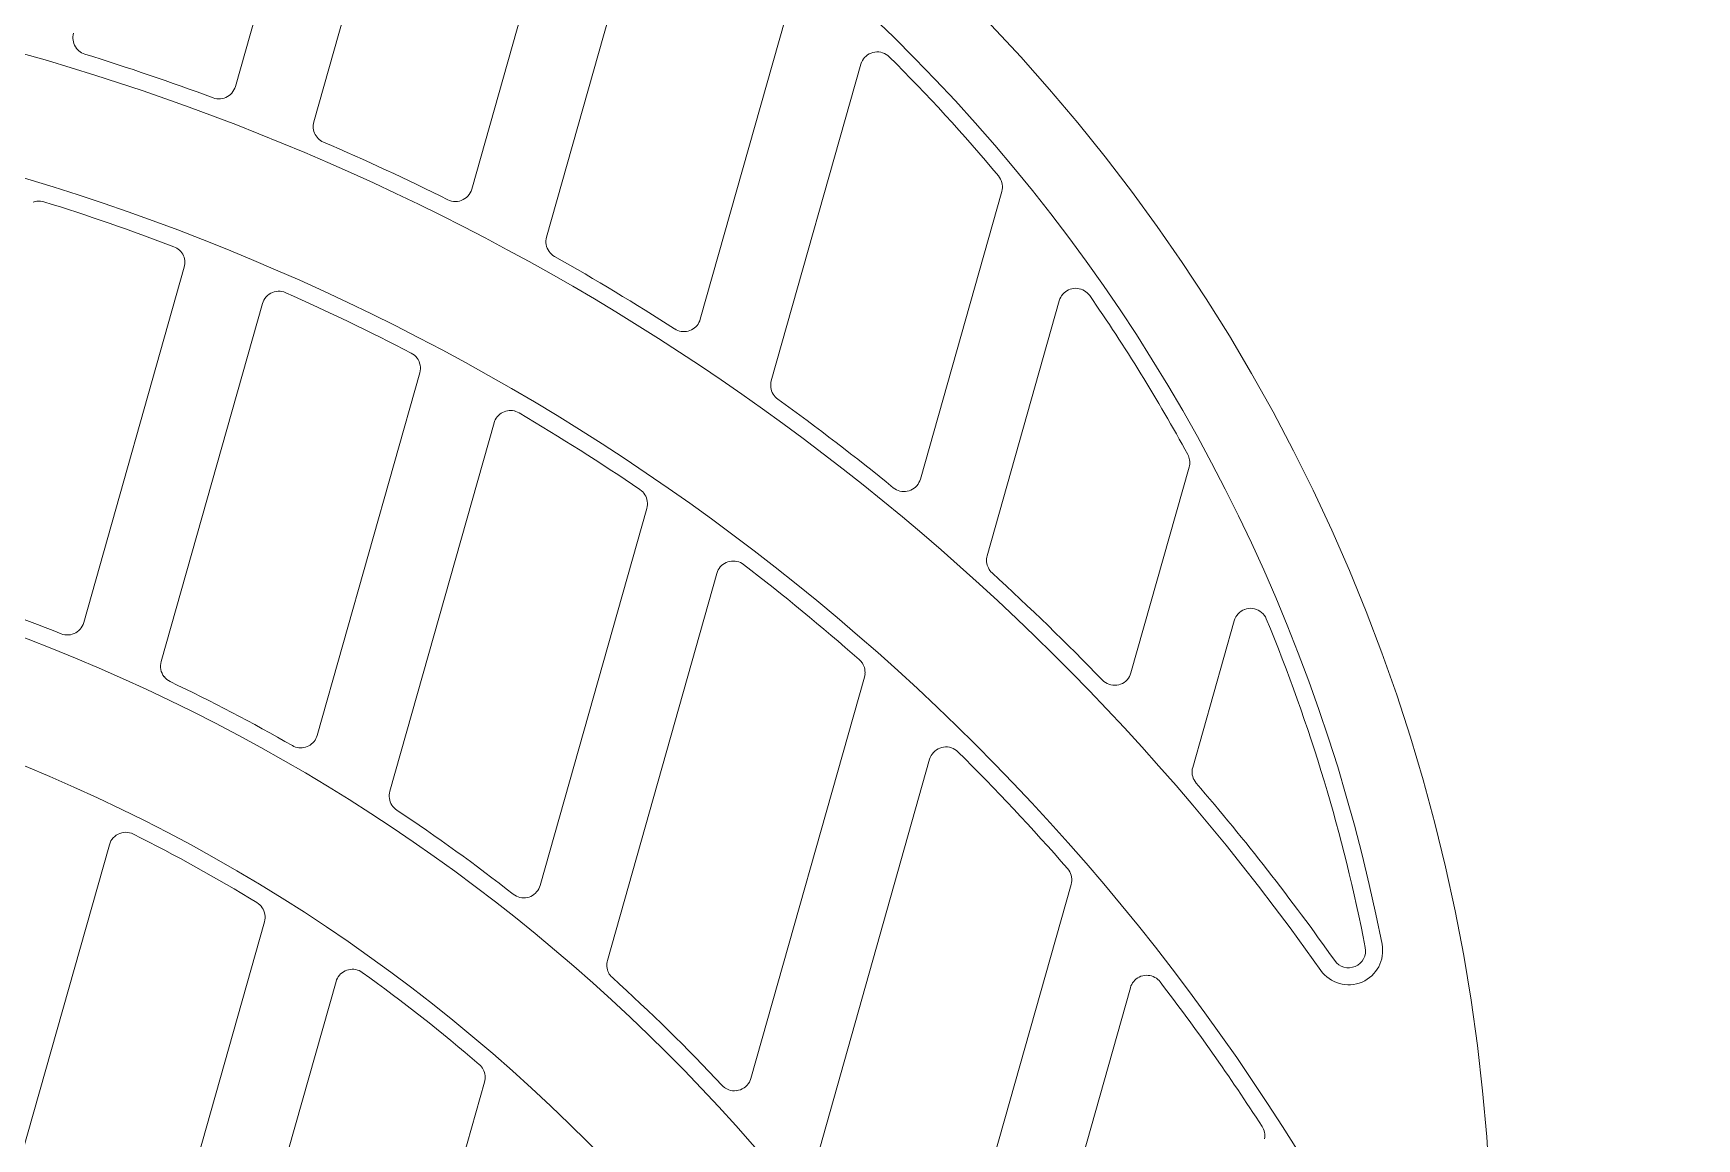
# Model space of a CAD drawing. Header units: inches. Extents: x 0 to 766, y -245 to 236.
# Drawn here: x 55.27875 to 55.32565, y -193.45738 to -193.42619 of the extents above; entities that cross this region are included whole.
import ezdxf

# ---------------------------------------------------------------- set-up
doc = ezdxf.new("R2010")
doc.units = ezdxf.units.IN
doc.header["$MEASUREMENT"] = 0
doc.layers.add('000 SOS 911 - ACCES. ACI', color=125, linetype='Continuous', lineweight=0)
doc.layers.add('000 SOS 911 - ACCESORIOS ACI', color=3, linetype='Continuous', lineweight=20)

# ---------------------------------------------------------------- blocks, each defined once
blk = doc.blocks.new('Bomba Jockey')
at = {"layer": '000 SOS 911 - ACCES. ACI', "linetype": 'Continuous'}
for p, q in [((-0.0212499999997817, -0.0119426270000531), (-0.0212499999997817, 0.0003568729998733)), ((-0.0162500000010368, -0.0018865970000661), (-0.0162500000010368, -0.0135934450001969)), ((-0.0137500000000728, -0.0147146610001983), (-0.0137500000000728, -0.0033737790001851)), ((-0.0087499999985994, -0.004601501000252), (-0.0087499999985994, -0.0156550290002997)), ((-0.038749999999709, -0.0054312130000653), (-0.038749999999709, -0.0197698970000602)), ((-0.0362499999996544, -0.0222157590001189), (-0.0362499999996544, -0.0087329709999722)), ((-0.03125, -0.0118746950001878), (-0.03125, -0.0246228030000566)), ((-0.0212475339999401, -0.0119905609999478), (-0.0212499510002999, -0.0119425870000214)), ((-0.0212410529998124, -0.0120372740002495), (-0.0212477320001199, -0.0119905690003179)), ((-0.0212297449998005, -0.0120827570001438), (-0.0212406879995797, -0.0120373030001702)), ((-0.0212145579998833, -0.0121274240002549), (-0.0212299310010167, -0.0120828830001756)), ((-0.0211949860008645, -0.0121706680001808), (-0.0212146570002005, -0.0121273150000434)), ((-0.0211715479995292, -0.0122112460001063), (-0.0211948760002088, -0.0121704470000168)), ((-0.0211442019999595, -0.0122498590001214), (-0.0211713570001848, -0.012211501000138)), ((-0.0211135900012778, -0.0122859150001205), (-0.0211444440001287, -0.0122499800002061)), ((-0.0210795599996345, -0.0123185810002724), (-0.0211134620008124, -0.0122858570000517)), ((-0.0210431729997254, -0.0123476870001014), (-0.0210796760006815, -0.0123186700000133)), ((-0.0210035570007676, -0.0123732389999987), (-0.0210430369997994, -0.0123475190002864)), ((-0.0209609339999588, -0.0123959150002975), (-0.0210034669999004, -0.0123734610003794)), ((-0.0283875919999446, -0.0136921520002034), (-0.0283306810001705, -0.013679275999948)), ((-0.0283305949997157, -0.0136792349999269), (-0.0282725410002058, -0.0136733610002011)), ((-0.0282727170001636, -0.0136733930000901), (-0.028213396999945, -0.013674254000307)), ((-0.0282134210001459, -0.0136741359999633), (-0.0281555619999381, -0.0136816910001017)), ((-0.0162531010000748, -0.0136476640000183), (-0.0162615510002979, -0.0137000880001779)), ((-0.0162501199997678, -0.0135932380001123), (-0.0162532230010584, -0.0136474089999865)), ((-0.0287500910003473, -0.0141725820001284), (-0.0287462560004315, -0.0141127070000948)), ((-0.028746019999744, -0.0141127589999997), (-0.0287357899997005, -0.0140552509999452)), ((-0.0287360099996477, -0.0140551819999928), (-0.0287194129996351, -0.0140001340002982)), ((-0.0287192960008724, -0.0140000790001977), (-0.0286958840001717, -0.0139466330001597)), ((-0.028695709999738, -0.0139466800001174), (-0.0286658740001258, -0.0138955440002064)), ((-0.0286662000012257, -0.0138954310002646), (-0.0286311879995083, -0.0138487520000581)), ((-0.028630986000735, -0.0138488640000105), (-0.0285905669998101, -0.0138067800000954)), ((-0.028590654999789, -0.0138066829999843), (-0.0285450060000585, -0.0137689830000909)), ((-0.028544925999995, -0.013769056000001), (-0.0284959580008035, -0.0137373249999655)), ((-0.0284959740001796, -0.0137372590002087), (-0.028443292999782, -0.0137116089999836)), ((-0.0284435220000887, -0.0137117460001264), (-0.0283875480008646, -0.0136920870002086)), ((-0.0281556550012283, -0.0136816179999642), (-0.0280998270004602, -0.0136958650002725)), ((-0.0280996440005765, -0.0136959880001086), (-0.0280451729995548, -0.013716906000127)), ((-0.0280452770007287, -0.0137167929999578), (-0.0279919710001195, -0.0137444599999981)), ((-0.0168682010003067, -0.0140789890001543), (-0.0169203610007571, -0.0140634140000202)), ((-0.016816201000438, -0.0140888110001924), (-0.0168682510006875, -0.0140789310000855)), ((-0.0167638249999982, -0.0140931710000132), (-0.0168161410001631, -0.0140889000001607)), ((-0.0167106890003197, -0.0140916610000659), (-0.0167638920001991, -0.0140931020000608)), ((-0.0166574320001018, -0.0140845890005039), (-0.0167106760000024, -0.0140916610000659)), ((-0.0166059700000005, -0.0140720849999525), (-0.0166574670001865, -0.0140845270000227)), ((-0.0165561410008195, -0.0140540930001407), (-0.0166061940008149, -0.014072183000053)), ((-0.016507716000433, -0.0140307120000216), (-0.0165560390000792, -0.0140541600001143)), ((-0.016462846000195, -0.0140025460000288), (-0.0165080300012051, -0.0140306719999899)), ((-0.0164212370000314, -0.0139698250000038), (-0.0164628740008084, -0.0140025830000923)), ((-0.0163827980009046, -0.0139324560000205), (-0.0164212960007717, -0.0139699090000249)), ((-0.0163487930008159, -0.0138917409999522), (-0.0163826879997942, -0.0139324579999993)), ((-0.0163194299998395, -0.0138475539999945), (-0.0163486609990287, -0.0138917390002007)), ((-0.0162948449997202, -0.0137998810000681), (-0.0163195649997761, -0.0138474270002007)), ((-0.0162752890000775, -0.0137505430000147), (-0.0162947119997625, -0.0137999640000999)), ((-0.0162615720000758, -0.0137000199999875), (-0.0162753660001727, -0.0137506660000781)), ((-0.0287499999999454, -0.0264270630000283), (-0.0287499999999454, -0.0141726680001284)), ((-0.0137467380009184, -0.0147696340000039), (-0.013749937999819, -0.0147146730000714)), ((-0.0137381720001031, -0.0148225980001371), (-0.0137468779998926, -0.0147694120000779)), ((-0.0137237549997735, -0.0148741160001009), (-0.0137379510006213, -0.0148228220002693)), ((-0.0137038490001942, -0.0149241930000699), (-0.0137238299998899, -0.0148742050000692)), ((-0.0136785820000114, -0.0149721810000756), (-0.0137040499998875, -0.0149240610001016)), ((-0.0136486160004097, -0.0150166509999963), (-0.0136787139999797, -0.0149720179999804)), ((-0.0136136849996547, -0.0150577550000435), (-0.0136485629996059, -0.0150167500000862)), ((-0.0135740200012151, -0.0150953249999475), (-0.0136135029997604, -0.0150578390000646)), ((-0.0135312330007764, -0.0151280869999937), (-0.0135738949998086, -0.0150954559999264)), ((-0.0134857890002422, -0.0151554359999864), (-0.0135311560002265, -0.01512807600011)), ((-0.0134367749997182, -0.0151780450000843), (-0.0134857070001999, -0.0151553109999441)), ((-0.0133846729995639, -0.0151960919999965), (-0.0134368560002258, -0.0151781700001266)), ((-0.0240281910000704, -0.0159150150000187), (-0.0239872460001607, -0.0159378349999315)), ((-0.0239874279996002, -0.0159376910000901), (-0.0239493019998918, -0.0159636820001197)), ((-0.0239489919999869, -0.0159638940001514), (-0.0239137990001837, -0.0159929760000068)), ((-0.0239137290000144, -0.0159931919999963), (-0.023881247999725, -0.0160256209999261)), ((-0.0238810189998731, -0.0160258310002064), (-0.0238512519986216, -0.0160615659999621)), ((-0.0238515029996052, -0.0160614270000679), (-0.0238252660001308, -0.0160995319999984)), ((-0.0238252670001202, -0.016099277000194), (-0.0238028620005935, -0.0161394750000454)), ((-0.0090553969998837, -0.016115138000032), (-0.0091122450012335, -0.0161352550001084)), ((-0.0090026440002475, -0.0160894050000025), (-0.0090555619999577, -0.0161151259999315)), ((-0.0089541560000725, -0.0160583230001521), (-0.0090025720000995, -0.0160895580002034)), ((-0.008909519000099002, -0.0160214200000155), (-0.008954114000062, -0.0160582880000675)), ((-0.0088696849998087, -0.0159798360000423), (-0.0089094650011248, -0.0160215170001266)), ((-0.0088345809990642, -0.0159325980000631), (-0.0088697920000413, -0.0159797370001798)), ((-0.0088042430011228, -0.0158806690001256), (-0.008834626999941999, -0.0159326160001001)), ((-0.0087803679998615, -0.0158269110002038), (-0.008804161000171, -0.0158808570001838)), ((-0.0087635950012555, -0.015771567999991), (-0.0087803120004537, -0.0158268340001087)), ((-0.0087536940009159, -0.0157143030000953), (-0.0087638119998701, -0.0157714580000175)), ((-0.0087499530009154, -0.015655186999993), (-0.0087535340007889, -0.0157145270000001)), ((-0.043741043000864, -0.0166169520000494), (-0.043747682999765, -0.0165703650000069)), ((-0.023802682999758, -0.0161396800001512), (-0.0237838470006864, -0.016182204000188)), ((-0.0237841120001576, -0.0161820690000241), (-0.0237693660001241, -0.0162257910001245)), ((-0.0237691529996482, -0.0162258560001192), (-0.0237586590001229, -0.0162704130000293)), ((-0.0237587229999008, -0.0162705120001192), (-0.0237523190007778, -0.0163162700002886)), ((-0.0237521839999317, -0.0163162290002674), (-0.0237498740002593, -0.0163631689999875)), ((-0.0237499999998363, -0.0163632200001303), (-0.0237499999998363, -0.0281779790000201)), ((-0.0092848599997524, -0.0161536570001317), (-0.0093436940001084, -0.0161460340000304)), ((-0.0092269210003906, -0.0161545349999415), (-0.0092850210007782, -0.0161537270000736)), ((-0.0091695989999607, -0.0161484290001681), (-0.0092269010001473, -0.0161544449999838)), ((-0.0091121979999116, -0.0161352340001031), (-0.009169773999929002, -0.0161484879999989)), ((-0.0437301060001119, -0.0166622920000919), (-0.0437409960009063, -0.016616950000298)), ((-0.0437146560002475, -0.016706849000002), (-0.0437299519999215, -0.0166624100002082)), ((-0.04369524600042501, -0.016750181000134), (-0.0437148160003744, -0.0167069160002029)), ((-0.0436721000010039, -0.0167908420000913), (-0.0436953739999808, -0.0167500120001023)), ((-0.0436450790002709, -0.0168291660002069), (-0.0436719400008769, -0.0167910489999486)), ((-0.0436145749999923, -0.0168647840002905), (-0.0436452170001758, -0.0168289890000324)), ((-0.0435801610001363, -0.0168981630001781), (-0.0436144760010393, -0.0168648129999838)), ((-0.0211116850009603, -0.0175988309999866), (-0.0210717420004585, -0.0175613000001249)), ((-0.0210718429998451, -0.017561182999998), (-0.0210285990006014, -0.0175285100001474)), ((-0.0210284410009081, -0.0175285080001686), (-0.0209818049997921, -0.0175008920000437)), ((-0.0209818999996969, -0.0175009370000225), (-0.0209319109990247, -0.0174781650000568)), ((-0.0209319850009706, -0.0174780390000251), (-0.0208805419997589, -0.017460974999949)), ((-0.0208808340003088, -0.0174611259999438), (-0.0208278030008842, -0.0174499340002967)), ((-0.0208276690000275, -0.0174498610003866), (-0.020773016000021, -0.0174443350001639)), ((-0.0207731549999153, -0.0174444110002696), (-0.0207189570000992, -0.0174447599999894)), ((-0.0207189669999934, -0.0174446780001745), (-0.0206658679999237, -0.0174509410001065)), ((-0.0206657690000611, -0.0174510680001276), (-0.0206129460002558, -0.0174632030000339)), ((-0.0206130290002875, -0.0174631310001132), (-0.0205606079998688, -0.0174811130000308)), ((-0.0212501710002471, -0.0179435780000858), (-0.0212469220005005, -0.0178882530001374)), ((-0.0212499999997817, -0.0294587400001092), (-0.0212499999997817, -0.0179437260001123)), ((-0.0212468210002044, -0.0178883060000317), (-0.0212380110001504, -0.0178348280001046)), ((-0.0212378169999283, -0.0178348189999724), (-0.021223469999768, -0.0177833130001091)), ((-0.0212235130011322, -0.0177833620000456), (-0.0212032760009606, -0.0177330820001771)), ((-0.0212032469999031, -0.0177331560000766), (-0.0211774590002278, -0.0176847920001819)), ((-0.0211776020000798, -0.0176847490001819), (-0.0211471290008376, -0.0176399270001184)), ((-0.0211469860000762, -0.0176399360000232), (-0.021111762000146, -0.0175989040001241)), ((-0.0165968219998831, -0.0189287069999864), (-0.0165471519999301, -0.0189478249999411)), ((-0.0165471020000041, -0.0189478620000045), (-0.016500272000485, -0.0189715710000655)), ((-0.0165005849999034, -0.018971350000129), (-0.0164571000000251, -0.0189994209999895)), ((-0.0164569390008183, -0.0189995069999895), (-0.0164161269999568, -0.0190325170001415)), ((-0.0164164940001683, -0.0190321670002049), (-0.0163791360000687, -0.0190693870001724)), ((-0.0163792369999101, -0.0190696540003046), (-0.0163462299997264, -0.0191101540001455)), ((-0.0163459299997157, -0.0191099190001296), (-0.01631741600022, -0.0191538440001296)), ((-0.0163175399998181, -0.0191539760000978), (-0.016293492999921, -0.0192010450000453)), ((-0.0162935129997095, -0.0192009970000982), (-0.0162746299997707, -0.0192498420001357)), ((-0.0162745769998765, -0.0192498400001569), (-0.0162611710002239, -0.0192998320001152)), ((-0.0162611900009324, -0.0192995480001628), (-0.0162529979997999, -0.0193511480001689)), ((-0.0162532510003075, -0.0193510930000684), (-0.0162502510006561, -0.0194044140002916)), ((-0.0162500000010368, -0.0194046020001224), (-0.0162500000010368, -0.0306544800002939)), ((-0.0388184990001719, -0.0200218450002012), (-0.038847209999858, -0.020065933000069)), ((-0.0387939060001372, -0.0199742940001215), (-0.0388184099997488, -0.0200219520002065)), ((-0.0387748040002407, -0.0199250400000892), (-0.0387939550000738, -0.0199741750000158)), ((-0.0387609620001968, -0.0198749910000515), (-0.0387745040006848, -0.0199251980000099)), ((-0.0387530640000478, -0.0198232550001194), (-0.0387612990002708, -0.0198750340000515)), ((-0.0387499610001214, -0.0197697780001818), (-0.0387528940009361, -0.0198231640001723)), ((-0.0135953960002553, -0.0200417320002089), (-0.0135578160002297, -0.0200092350000887)), ((-0.0135575220001556, -0.020009181000205), (-0.0135168890001296, -0.0199805920001381)), ((-0.0135172899999816, -0.0199806160001117), (-0.0134734990001562, -0.0199558820002039)), ((-0.0134734170001139, -0.0199559130001035), (-0.0134275629998229, -0.0199358560000747)), ((-0.0134275000009439, -0.019935881000265), (-0.0133790910003882, -0.019920539000168)), ((-0.0133789300011813, -0.0199204360001204), (-0.0133283000009215, -0.0199096920000557)), ((-0.0133283190002658, -0.0199096710000504), (-0.0132778520001011, -0.0199040280001555)), ((-0.0132778170000165, -0.0199039770000127), (-0.0132280140001058, -0.0199035840003035)), ((-0.0132282079998731, -0.0199036290002823), (-0.0131786260008084, -0.0199083360000714)), ((-0.0131785029998355, -0.0199082680001084), (-0.0131289299997661, -0.0199180950000937)), ((-0.0395052149997355, -0.0201996280000003), (-0.0395497119998254, -0.020169985000166)), ((-0.0394586349998463, -0.0202241800000138), (-0.0395050760007507, -0.0201997159999792)), ((-0.0394103290000203, -0.0202433920001113), (-0.0394586390002587, -0.0202241480001249)), ((-0.03935953600012, -0.0202576570000019), (-0.0394103469998299, -0.0202435460000743)), ((-0.0393066790002195, -0.0202665520000665), (-0.0393596370004161, -0.0202575900000284)), ((-0.0392541210003401, -0.0202700930001356), (-0.0393067430009069, -0.0202666520001458)), ((-0.0392022329997417, -0.0202676690003045), (-0.0392541879996316, -0.020269868000014)), ((-0.0391506320006556, -0.0202598640003089), (-0.0392023099998369, -0.020267542000056)), ((-0.0391001460002372, -0.0202470320002703), (-0.0391504899998836, -0.0202600580000763)), ((-0.0390504510000938, -0.0202282320001359), (-0.0390999969999939, -0.0202469920000112)), ((-0.0390025720007543, -0.020204005000096), (-0.0390508190002947, -0.0202281570000196)), ((-0.0389578690001145, -0.0201756910000768), (-0.0390025779997814, -0.0202041140003075)), ((-0.0389171890005855, -0.0201431730001787), (-0.0389578800009076, -0.0201757480001561)), ((-0.0388801310009512, -0.0201062030000685), (-0.0389173329995174, -0.0201430609999989)), ((-0.038847201000408, -0.0200660510001853), (-0.0388800949999677, -0.0201063280001108)), ((-0.0137500199998613, -0.0204031740001938), (-0.0137475520000408, -0.0203528190002089)), ((-0.0137500000000728, -0.031478270999969), (-0.0137500000000728, -0.0204031370001303)), ((-0.0137476599998081, -0.0203527770001983), (-0.0137402169998495, -0.0203035320000709)), ((-0.0137401870001668, -0.0203034860001026), (-0.013727757000197, -0.0202553199999329)), ((-0.0137278190009056, -0.0202553820001867), (-0.0137100769998142, -0.0202076699999907)), ((-0.0137098120007977, -0.0202077440001176), (-0.0136871229997269, -0.020161224000276)), ((-0.0136873510000442, -0.0201610240001173), (-0.0136606770006438, -0.0201176690000011)), ((-0.0136605530010456, -0.0201177270000699), (-0.0136299860009785, -0.0200780970001233)), ((-0.0136299210003017, -0.0200782090000757), (-0.0135954000011225, -0.0200418030001401)), ((-0.0091653779995795, -0.020751790000304), (-0.0091074229999322, -0.0207655660001365)), ((-0.0091076090006936, -0.02076537500011), (-0.0090529270000843, -0.0207850270001018)), ((-0.0090528370001266, -0.0207851030002075), (-0.0090014579996023, -0.0208106360000784)), ((-0.0090013710000676, -0.020810800000163), (-0.0089527870004531, -0.0208426720000716)), ((-0.0089530210002522, -0.0208424699999341), (-0.0089078390001305, -0.0208801589999439)), ((-0.0089078470000459, -0.0208802280001237), (-0.0088677779995123, -0.0209223090002979)), ((-0.0088680649996604, -0.0209220790000018), (-0.0088333670000793, -0.0209686860005149)), ((-0.0088330490002591, -0.0209688810000444), (-0.0088035429998854, -0.0210197860001245)), ((-0.0088034579998748, -0.0210196280002038), (-0.0087802610000836, -0.0210729030000039)), ((-0.008780556000146999, -0.0210729300001731), (-0.0087641140003143, -0.0211277690000316)), ((-0.0087640760002614, -0.0211278090000633), (-0.0087539539999852, -0.0211850260000119)), ((-0.0087538940006198, -0.0211848850001388), (-0.0087501120005982, -0.0212443960003839)), ((-0.0087499999985994, -0.0212445070001195), (-0.0087499999985994, -0.0321759640003165)), ((-0.006200641000305, -0.0215135230000669), (-0.0061730549996355, -0.0214634950000345)), ((-0.0061732829999528, -0.0214635100001033), (-0.0061411239998961, -0.0214176280001084)), ((-0.006140803001016999, -0.021417706000193), (-0.0061043420000715, -0.0213766210003996)), ((-0.0061044079998283, -0.0213766670001405), (-0.0060633929997493, -0.0213397600002736)), ((-0.0060634249998657, -0.0213396799999828), (-0.0060187340000084, -0.0213077400001112)), ((-0.0060190410003997, -0.0213075420001587), (-0.0059701400000449, -0.0212804430000233)), ((-0.0059698960003516, -0.0212803700001132), (-0.0059172460000809, -0.0212581950002004)), ((-0.0059171279995098, -0.0212583990003168), (-0.0058633190001274, -0.021242347999987)), ((-0.005863264999789001, -0.0212423610000769), (-0.0058091669998248, -0.0212328300001445)), ((-0.0058093060001738, -0.0212326640003084), (-0.005753991000346999, -0.0212292500002604)), ((-0.005753884999649, -0.0212293700001283), (-0.0056975540001076, -0.0212320780001392)), ((-0.0062502020005013, -0.0217290200000662), (-0.0062469660001625, -0.0216725940001652)), ((-0.0062499999999091, -0.0325794679999945), (-0.0062499999999091, -0.021729126000082)), ((-0.006246681000448001, -0.0216728200002763), (-0.0062374720000662, -0.0216181700000107)), ((-0.0062374760000239, -0.0216181990001587), (-0.0062223100012488, -0.0215654030000678)), ((-0.0062223060003817, -0.0215653850000308), (-0.006200641000305, -0.021513448000178)), ((-0.0362467279996963, -0.022272054000041), (-0.0362500760002149, -0.0222158789999867)), ((-0.0362378490008268, -0.0223260479999681), (-0.0362469029996646, -0.022271868000189)), ((-0.0362227610003174, -0.0223782540001594), (-0.0362375210002028, -0.0223260390000633)), ((-0.036202226000114, -0.0224289830000544), (-0.0362229679999473, -0.0223782500002017)), ((-0.0361756810002589, -0.022478046000515), (-0.0362021490000188, -0.0224292170000808)), ((-0.0361444660002235, -0.0225231480001185), (-0.0361757240007137, -0.0224779770001078)), ((-0.0361086840002827, -0.022564015999933), (-0.0361443390002023, -0.0225231960000656)), ((-0.0360681160009335, -0.0226012840003023), (-0.0361085729996376, -0.0225641260001339)), ((-0.0360229729999446, -0.0226344800000789), (-0.0360681170000135, -0.0226010870001119)), ((-0.0313311190002423, -0.0248956720001843), (-0.0313649619997705, -0.0249418490000153)), ((-0.0313022139998793, -0.0248453080000672), (-0.0313310370002, -0.0248957609999252)), ((-0.0312796650009659, -0.0247924380000768), (-0.0313023060002706, -0.0248451550000937)), ((-0.0312635229997795, -0.0247383740002079), (-0.0312795649997497, -0.0247925680000663)), ((-0.0312536540009205, -0.0246816250000848), (-0.0312635410000439, -0.0247382019999805)), ((-0.0312499420001586, -0.0246229770000355), (-0.0312536319997889, -0.0246817600000213)), ((-0.0319390670001667, -0.0250853760001064), (-0.0319924360001096, -0.0250600310000664)), ((-0.0318848140000228, -0.0251041170001827), (-0.0319390350009599, -0.0250853610000377)), ((-0.0318292760002805, -0.025116356000126), (-0.0318845729998429, -0.0251040910000029)), ((-0.0317723460007073, -0.025122157000169), (-0.0318294300000162, -0.0251164070002687)), ((-0.0317142310009331, -0.0251214620000155), (-0.0317723320004007, -0.0251222169999892)), ((-0.031657475000884, -0.0251142460003848), (-0.0317143899997063, -0.0251214790000631)), ((-0.0316016799997669, -0.0251002620000236), (-0.0316573279997101, -0.0251142240003901)), ((-0.0315472749998662, -0.0250797590001639), (-0.0316016719998515, -0.0251001830001769)), ((-0.0314959399997861, -0.0250536690000445), (-0.0315470250011458, -0.0250797840001269)), ((-0.0314485899998545, -0.0250215000000935), (-0.0314961940002832, -0.0250535239999863)), ((-0.0314043369999126, -0.0249837900003058), (-0.0314486620000025, -0.0250215490000301)), ((-0.0313650499997493, -0.0249419149999994), (-0.0314042370000607, -0.0249838199999886)), ((-0.0389735990002009, -0.0260800989999552), (-0.0389291070000582, -0.0261135499999909)), ((-0.0389289780009676, -0.0261136840003928), (-0.0388891400011744, -0.0261507909999637)), ((-0.0388891940001486, -0.026150762000043), (-0.0388540270000704, -0.0261915210001007)), ((-0.0388538319998588, -0.0261915959999897), (-0.0388230799985649, -0.0262365230000796)), ((-0.0388233310000032, -0.0262366130000373), (-0.0387972990001799, -0.0262851229999797)), ((-0.0387972460002857, -0.0262850450001224), (-0.0387767629995324, -0.0263356200002818)), ((-0.0387768900000083, -0.0263354860001073), (-0.0387623660003556, -0.0263873230001082)), ((-0.0387622140005988, -0.0263873110000077), (-0.038753306000217, -0.0264410830000088)), ((-0.0387532260001535, -0.0264410780000617), (-0.03874994299985701, -0.026496705999989)), ((-0.038749999999709, -0.0264967650002745), (-0.038749999999709, -0.0309750370001893)), ((-0.0287475160002941, -0.0264746679999917), (-0.0287498870006857, -0.0264271190001182)), ((-0.0287412170000607, -0.0265208370001346), (-0.0287477819997548, -0.0264744860000974)), ((-0.0287302120000277, -0.0265659000001506), (-0.0287409429997752, -0.0265208970001822)), ((-0.0287151299999096, -0.0266101220001929), (-0.0287302070000806, -0.0265659960000448)), ((-0.0286961540000448, -0.0266530270000658), (-0.028715402999751, -0.0266101530000924)), ((-0.0286731140008669, -0.0266935730001023), (-0.0286960640000871, -0.0266529820000869)), ((-0.0286465910003244, -0.0267318280000382), (-0.0286733149996508, -0.0266936150001129)), ((-0.0286159850011245, -0.0267677470001218), (-0.0286463649986217, -0.0267318890003026)), ((-0.0285825090008984, -0.0268006160004006), (-0.0286159920005957, -0.0267678120001165)), ((-0.0285465310007567, -0.0268295850000868), (-0.0285825999999361, -0.026800417000004)), ((-0.0285075550009424, -0.0268554730000688), (-0.0285463899999741, -0.0268296600002032)), ((-0.0284658229998058, -0.0268781310001032), (-0.0285076989998743, -0.0268554840001798)), ((-0.0361326769998414, -0.0283530670001255), (-0.0360927410006298, -0.0283110290001787)), ((-0.0360928310001327, -0.0283108130001892), (-0.0360477940002966, -0.0282731409999997)), ((-0.0360475630009205, -0.0282732450002641), (-0.0359992290009359, -0.0282414380001228)), ((-0.0359992510002485, -0.0282413470001757), (-0.0359474329998193, -0.0282156030000351)), ((-0.0359473260000414, -0.0282157540000299), (-0.0358919860000242, -0.0281957700001385)), ((-0.0358921649999502, -0.0281956850001279), (-0.0358356169999752, -0.0281823200000417)), ((-0.0358356260007895, -0.0281821920000311), (-0.0357781230009096, -0.0281757640000251)), ((-0.0357780360000106, -0.0281759980000516), (-0.0357191990001411, -0.0281761880000886)), ((-0.0357192340002257, -0.028176110000004), (-0.0356617729999016, -0.0281829079999625)), ((-0.0356618560003881, -0.0281827789999625), (-0.0356063220006036, -0.0281961870000487)), ((-0.0356060789999901, -0.028196441000091), (-0.0355517819998568, -0.0282164370000828)), ((-0.0355515420005759, -0.0282164340001145), (-0.0354982759999985, -0.0282431059999908)), ((-0.0237617719999435, -0.0282863840000118), (-0.0237760170007277, -0.0283377910000127)), ((-0.0237532360001751, -0.0282331850000901), (-0.0237619629997425, -0.0282864300002075)), ((-0.023750067000492, -0.0281780040002104), (-0.0237532860001011, -0.0282331470000372)), ((-0.0362499999996544, -0.0349562380001771), (-0.0362499999996544, -0.028674927000111)), ((-0.0362498879999294, -0.0286750430000211), (-0.0362461119998443, -0.0286155930000405)), ((-0.0362463970004683, -0.0286153530000775), (-0.0362363020003613, -0.0285581930002081)), ((-0.0362360990002344, -0.0285584460000337), (-0.0362197199997354, -0.0285037149999425)), ((-0.0362197149997883, -0.0285037390001435), (-0.0361966070004201, -0.0284505590000208)), ((-0.0361967310000182, -0.0284504250003011), (-0.0361673299998984, -0.028399600000057)), ((-0.0361672249996445, -0.0283996070002104), (-0.0361326440006451, -0.0283530640001573)), ((-0.0243827590002184, -0.0286596720000034), (-0.0244351169999391, -0.0286422660001335)), ((-0.02433006199999, -0.0286713600000894), (-0.0243827540002712, -0.0286597540002731)), ((-0.0242770210002163, -0.0286771749999844), (-0.0243301699997574, -0.0286713620000683)), ((-0.0242230670000936, -0.0286770850000266), (-0.024277021999751, -0.0286771640001007)), ((-0.0241690490006477, -0.0286711350001951), (-0.0242231740003263, -0.0286770120001165)), ((-0.024116124000102, -0.0286598680002044), (-0.0241688379996958, -0.0286713709999731)), ((-0.0240651350000007, -0.0286425130002499), (-0.0241162390002501, -0.0286598200000299)), ((-0.0240154679995612, -0.0286196630001996), (-0.0240651039998738, -0.028642618000049)), ((-0.0239694860001691, -0.0285917370001698), (-0.0240157670000372, -0.0286194710001837)), ((-0.0239265249997516, -0.0285591310000655), (-0.0239694229999259, -0.0285918550000588)), ((-0.0238869119998526, -0.028521634000299), (-0.0239265240002169, -0.0285591599999862)), ((-0.0238519960003032, -0.0284804960003839), (-0.023886993000815, -0.0285215609999341)), ((-0.0238216630009447, -0.0284359660001883), (-0.0238518650012338, -0.028480676000072)), ((-0.0237963360009417, -0.0283875840000292), (-0.0238218910008072, -0.0284357950001777)), ((-0.0237763160007489, -0.028337565000129), (-0.0237963200011109, -0.028387543000008)), ((-0.0212471069999083, -0.0295114600000943), (-0.0212500499997077, -0.0294586240001991)), ((-0.021238951000214, -0.0295627520001745), (-0.0212470129995381, -0.0295115020001049)), ((-0.0212259999998423, -0.0296122020001803), (-0.0212391499999285, -0.0295627109999259)), ((-0.0212073340007919, -0.0296606470001279), (-0.0212258810001913, -0.0296121960000164)), ((-0.0211836879998373, -0.0297073840001758), (-0.0212073179995969, -0.0296606500000962)), ((-0.0211557099996753, -0.0297509630001969), (-0.0211836720000065, -0.0297074080001494)), ((-0.0211232950009617, -0.0297913510000854), (-0.0211557490001724, -0.0297510320001493)), ((-0.0210862339999949, -0.0298286600002484), (-0.0211231599996609, -0.0297913550002704)), ((-0.0210464429997046, -0.0298614180001096), (-0.0210864279997622, -0.0298285540000052)), ((-0.0210037749998264, -0.0298895010000706), (-0.0210466020007516, -0.0298613170000408)), ((-0.0209576240008573, -0.0299133450000682), (-0.0210035710001648, -0.0298895180001182)), ((-0.0209085340002275, -0.029932940000208), (-0.0209577720002017, -0.0299133880000682)), ((-0.0315262910003185, -0.0303906720000669), (-0.0314856529998906, -0.0304135399999268)), ((-0.0314855370006626, -0.0304135190001489), (-0.0314475090008273, -0.0304396530000304)), ((-0.0314477629999601, -0.030439602000115), (-0.0314126690000194, -0.0304688030000762)), ((-0.0314125690001674, -0.0304686990000391), (-0.0313801860002059, -0.0305012270000589)), ((-0.0313802519999627, -0.0305012390001593), (-0.0313506590005091, -0.0305369610000526)), ((-0.0313505579997582, -0.0305369469999732), (-0.0313246170007915, -0.0305748120001681)), ((-0.0313246680011616, -0.0305747960001099), (-0.0313023410003552, -0.0306150380001782)), ((-0.0313023579997207, -0.0306147759999931), (-0.0312836400012202, -0.030657218999977)), ((-0.0312838179997925, -0.0306574190001356), (-0.0312692049997168, -0.0307009290002043)), ((-0.0312692070001504, -0.0307008950001091), (-0.0312588090005193, -0.0307452240001567)), ((-0.0312586599998213, -0.0307451680000668), (-0.0312523070001589, -0.0307907480000722)), ((-0.0162600380008371, -0.0307550110001103), (-0.0162726379999185, -0.0308034470003804)), ((-0.0162523560002228, -0.0307054310001149), (-0.016259909999917, -0.0307550300001367)), ((-0.0162499010002648, -0.03065460300013), (-0.0162524070001382, -0.0307053830001678)), ((-0.0388349899999412, -0.0312535580001168), (-0.0388703260000511, -0.0313006020001012)), ((-0.0388047479996203, -0.0312016050002058), (-0.0388350829998672, -0.0312532990001273)), ((-0.0387807970000722, -0.0311477530001412), (-0.0388046160001068, -0.0312016870000207)), ((-0.0387638749998587, -0.0310924230000183), (-0.0387806220005587, -0.0311476809999931)), ((-0.0387537760002488, -0.0310348610000801), (-0.0387640179997106, -0.0310924290001822)), ((-0.0387501710001743, -0.0309749099999408), (-0.0387538869999844, -0.0310347920001277)), ((-0.0312523679995138, -0.0307910720000564), (-0.0312500810009624, -0.0308377680000831)), ((-0.03125, -0.0308377080000355), (-0.03125, -0.0386257930001648)), ((-0.0168283060002068, -0.0311482570000408), (-0.0168779790001281, -0.0311377080001876)), ((-0.0167781649997778, -0.031153699000015), (-0.0168279249996886, -0.0311483310003951)), ((-0.016728286000216, -0.0311539730000732), (-0.0167783340002643, -0.0311537680001948)), ((-0.0166768179997234, -0.0311488410000038), (-0.0167280729997401, -0.031153993000089)), ((-0.0166258490003202, -0.0311386600001242), (-0.0166770679998081, -0.0311489709999933)), ((-0.0165767260009489, -0.0311235789999955), (-0.0166257480009335, -0.0311385910003992)), ((-0.0165305470000021, -0.0311035670001729), (-0.0165770260009595, -0.0311234079999849)), ((-0.0164862090005045, -0.0310790900000484), (-0.0165304110000761, -0.0311035890001676)), ((-0.0164449660001083, -0.0310505540001032), (-0.0164861090001978, -0.0310790529999849)), ((-0.0164067279997653, -0.0310182940002051), (-0.0164448010009437, -0.0310507810002037)), ((-0.0163719779998246, -0.0309814720001214), (-0.016407049999998, -0.0310180280000623)), ((-0.0163408739999795, -0.0309418820002065), (-0.016371867000089, -0.0309816450001108)), ((-0.0163138549996802, -0.0308983070001432), (-0.016340904000117, -0.0309418599999845)), ((-0.0162909710002168, -0.0308513249999578), (-0.0163140360009493, -0.0308982040000956)), ((-0.0162727719998657, -0.0308033100000103), (-0.0162908170000265, -0.0308514289999948)), ((-0.0396024479996413, -0.0313293359999989), (-0.0396423410002171, -0.0312847669999883)), ((-0.0395586670001649, -0.03136822700003), (-0.0396024610004133, -0.0313293000001522)), ((-0.0395112510000217, -0.0314013490001344), (-0.0395587289999639, -0.0313682760001939)), ((-0.0394590840001001, -0.0314290500000425), (-0.0395110869999371, -0.0314015250000921)), ((-0.0394029580011193, -0.031450943000209), (-0.0394589090005866, -0.0314291120000689)), ((-0.0393463790005626, -0.0314656510001896), (-0.0394032620006328, -0.0314506120000715)), ((-0.0392889569998261, -0.0314737130001959), (-0.0393462699998963, -0.0314657730000363)), ((-0.0392303149997133, -0.0314750560000903), (-0.0392886530007672, -0.0314738800000214)), ((-0.0391725399999814, -0.0314692790000208), (-0.0392303660000835, -0.0314749720000691)), ((-0.0391149189999851, -0.0314562710000246), (-0.0391725679996853, -0.0314692070001002)), ((-0.0390579019999677, -0.0314364719999958), (-0.0391148710009475, -0.0314562440003101)), ((-0.0390045060003104, -0.031410957000162), (-0.0390577739999571, -0.0314365149999958)), ((-0.0389556820000507, -0.0313795370000207), (-0.0390046010002152, -0.0314108920001672)), ((-0.0389104939999925, -0.0313425610002014), (-0.0389555600008862, -0.0313796249999996)), ((-0.0388702549998925, -0.0313006470000801), (-0.0389104110004155, -0.0313424739999846)), ((-0.0137465590000829, -0.0315360780000447), (-0.0137501449999036, -0.0314780220001012)), ((-0.0137366649996693, -0.0315921320000143), (-0.0137463070000195, -0.031536257000198)), ((-0.0137212529998578, -0.0316457170001741), (-0.0137369340009173, -0.0315920530001677)), ((-0.0136989330007964, -0.0316978359999212), (-0.0137210250009048, -0.0316456810001)), ((-0.0136708560003172, -0.0317478470001333), (-0.0136989960001302, -0.0316978490000111)), ((-0.0136376310001651, -0.0317938840000807), (-0.0136708260001797, -0.0317478389999906)), ((-0.0287023189998763, -0.0322573280000143), (-0.0286759989999155, -0.0322085570001036)), ((-0.0286760729995876, -0.0322086390003733), (-0.0286449820005146, -0.0321635010000137)), ((-0.0286449420004829, -0.0321634860001723), (-0.0286090190002142, -0.0321222520001356)), ((-0.0286091229995691, -0.0321221440001409), (-0.0285684179998498, -0.0320845350001946)), ((-0.0285684010000296, -0.032084703999999), (-0.0285243599996648, -0.0320520780001061)), ((-0.02852425700075399, -0.0320519480001167), (-0.0284769069999129, -0.0320245860000341)), ((-0.0284770640000716, -0.0320246270000553), (-0.0284263640000972, -0.0320022480000262)), ((-0.0284263940002347, -0.0320022440000685), (-0.0283740390009371, -0.0319856200001141)), ((-0.0283741840003131, -0.0319857090003097), (-0.0283205220007403, -0.0319751680001446)), ((-0.0283204160000423, -0.031975248000208), (-0.0282651990000886, -0.031970506000107)), ((-0.0282654010002261, -0.0319704340001863), (-0.0282107270004417, -0.0319716690003134)), ((-0.0282105330011291, -0.0319716950000384), (-0.028156824999769, -0.031978977000108)), ((-0.0281570499996633, -0.0319789680002032), (-0.0281037489999108, -0.0319922529999985)), ((-0.0281039520000377, -0.0319921560001149), (-0.0280512019999151, -0.0320114040002864)), ((-0.0135994700012816, -0.0318357010000909), (-0.0136377660001017, -0.0317939680001018)), ((-0.0135560429998805, -0.03187349700010601), (-0.0135993149997376, -0.0318358240001544)), ((-0.013509638999949, -0.0319055940001363), (-0.0135562469999968, -0.0318734090001272)), ((-0.0134600549999959, -0.0319318120000389), (-0.0135094380011651, -0.0319055990000834)), ((-0.0134074210009203, -0.0319525340003111), (-0.0134601350000594, -0.0319318110005043)), ((-0.0133514029998878, -0.0319676590002018), (-0.0134074739999051, -0.031952419000163)), ((-0.0087533900009475, -0.0322334429999955), (-0.0087630029997854, -0.0322892620001767)), ((-0.0087499379997098, -0.0321759570001632), (-0.0087533229998371, -0.0322336579999956)), ((-0.0287499999999454, -0.0412545780000073), (-0.0287499999999454, -0.032470093000029)), ((-0.028749869999956, -0.032470154000066), (-0.0287465470000825, -0.0324142220001704)), ((-0.0287467429998287, -0.0324141010000858), (-0.0287377530007689, -0.0323600960005024)), ((-0.0287377190002189, -0.0323601820005024), (-0.0287230640001326, -0.0323081280000679)), ((-0.0287232420000692, -0.0323079280001366), (-0.0287026219998552, -0.0322572770000989)), ((-0.0092630610001834, -0.0326756110002862), (-0.0093207229997461, -0.0326708080001481)), ((-0.0092062620001343, -0.0326741970000057), (-0.0092628790007439, -0.0326758310000059)), ((-0.009150941000371001, -0.0326658360002057), (-0.0092065110002295, -0.0326739000001908)), ((-0.0090955100008614, -0.032650938000188), (-0.0091509210010372, -0.0326658129999942)), ((-0.009041131000230998, -0.0326297160002014), (-0.0090954630009037, -0.0326509920000717)), ((-0.0089903360003518, -0.0326031570000396), (-0.0090411520000089, -0.0326297910000903)), ((-0.0089440840001771, -0.0325714710002103), (-0.0089904319997913, -0.0326031710001189)), ((-0.0089015120001932, -0.0325346020001689), (-0.0089440210003886, -0.0325714770003742)), ((-0.0088636619998397, -0.0324932890002856), (-0.0089015069997913, -0.0325346060001266)), ((-0.0088301279997722, -0.0324468860001161), (-0.0088636000000406, -0.0324933330000477)), ((-0.0088013619997582, -0.032396037000126), (-0.008830098000999001, -0.0324468210001214)), ((-0.0087788470000305, -0.032343333000199), (-0.0088013979998323, -0.0323960880000414)), ((-0.0087630269999863, -0.032289437000145), (-0.0087788569999248, -0.0323433110002043)), ((-0.0062475749996338, -0.0326293720002013), (-0.0062500889998773, -0.0325795690000632)), ((-0.0062402399998973, -0.0326780270002018), (-0.0062474690003, -0.0326294900000903)), ((-0.0062282910007525, -0.0327252660003978), (-0.0062402479998127, -0.0326779250001437)), ((-0.0062113949998093, -0.0327718380001443), (-0.0062283779998324, -0.0327251480000541)), ((-0.0061896680008431, -0.0328172840002026), (-0.0062113460003275, -0.032771903000139)), ((-0.0061641979996239, -0.032859550000012), (-0.0061896799998067, -0.0328171840001232)), ((-0.0061350119999588, -0.0328986320000695), (-0.0061642610007766, -0.0328595330001917)), ((-0.0061018710002827, -0.0329349300000104), (-0.0061349290008366, -0.0328988300000219)), ((-0.0060654789999717, -0.0329675200002839), (-0.0061018590008644, -0.0329349520000051)), ((-0.0060255729995333, -0.0329966230001446), (-0.0060656370001198, -0.0329674490001253)), ((-0.0059823350011357, -0.0330221390001953), (-0.0060256379997554, -0.0329965610001182)), ((-0.0059372229998189, -0.0330431520001184), (-0.0059823520000464, -0.0330220840000948)), ((-0.0058912740000778, -0.0330591430001732), (-0.0059373829999458, -0.0330430760000127)), ((-0.0058434869997654, -0.0330706870001905), (-0.0058912020003845, -0.03305922600020501)), ((-0.005793951000669, -0.0330774550000115), (-0.0058435210007701, -0.0330705530000159)), ((-0.00146191299973, -0.0332175240002926), (-0.0015071120005814, -0.0332456250002906)), ((-0.0240793699999813, -0.0335927190001257), (-0.0240317560010226, -0.0336130120001599)), ((-0.0240315669998381, -0.0336130770001546), (-0.0239870349996636, -0.0336374820001311)), ((-0.0239870240006894, -0.0336375640001734), (-0.023945797000124, -0.0336659399999917)), ((-0.0239456030008114, -0.0336660630000552), (-0.0239069740000559, -0.0336990260000221)), ((-0.02390709600013, -0.0336988670001119), (-0.0238716300009401, -0.0337358900001164)), ((-0.0017096290002883, -0.0333071260001816), (-0.0017633200000091, -0.0333086170001025)), ((-0.0016569210001762, -0.033300384000313), (-0.0017094360009651, -0.033307380999986)), ((-0.0016061870005615, -0.0332878359999995), (-0.0016571749997638, -0.0333003050000116)), ((-0.0015559040007247, -0.0332692540002881), (-0.0016063660000327, -0.033287651000137)), ((-0.0015071520001584, -0.0332456170003752), (-0.0015560920001008, -0.0332694700000502)), ((-0.023871852999946, -0.0337357680000423), (-0.0238406549997308, -0.0337756820001687)), ((-0.0238403869998365, -0.0337757570000577), (-0.0238135299996429, -0.0338187110000945)), ((-0.0238134840001294, -0.0338186740002584), (-0.0237908000012794, -0.0338646520001476)), ((-0.0237908560002325, -0.0338646930001687), (-0.0237731110000823, -0.0339121430001797)), ((-0.0237732349996804, -0.0339120760002061), (-0.0237606000000597, -0.0339606930001537)), ((-0.0237607890007894, -0.0339607260000321), (-0.0237530710001011, -0.0340108560001227)), ((-0.0237528079996992, -0.0340110160000222), (-0.0237499939998998, -0.0340627590001077)), ((-0.0237499999998363, -0.0340625610003826), (-0.0237499999998363, -0.0437258910001219)), ((-0.0362480179996965, -0.0349997610001083), (-0.036249979000786, -0.0349562880001031)), ((-0.0362426340002458, -0.0350423530001081), (-0.0362481550009761, -0.0349998020001294)), ((-0.0362336640005197, -0.0350837430000866), (-0.0362427460004256, -0.035042120000071)), ((-0.0362205879996509, -0.0351247799999328), (-0.0362333279995255, -0.0350838710000971)), ((-0.036204380000072, -0.0351647690001755), (-0.0362206929999047, -0.03512475299999099)), ((-0.0361849669998264, -0.0352030209999157), (-0.0362044579997019, -0.0351648640003077)), ((-0.0212472819998766, -0.0351806930000294), (-0.0212394160002987, -0.0351300930001344)), ((-0.0212397569998757, -0.0351299330000075), (-0.0212266340008682, -0.0350805610000862)), ((-0.0212266170001385, -0.035080606000065), (-0.0212078140002632, -0.0350315990001491)), ((-0.021207647999745, -0.0350315870000486), (-0.0211836440007574, -0.0349839479999901)), ((-0.0211837829997421, -0.0349839259999953), (-0.0211556490003204, -0.0349397570000747)), ((-0.0211554970001089, -0.0349398620001011), (-0.0211232710007607, -0.0348996730001545)), ((-0.0211232360002214, -0.0348996720001651), (-0.0210868969998046, -0.0348629879999862)), ((-0.0210868200010737, -0.0348629720001554), (-0.0210474149998845, -0.0348305550000987)), ((-0.0210475160001806, -0.0348306220000723), (-0.021004793999964, -0.0348022770001535)), ((-0.0210049479996997, -0.0348023180001746), (-0.0209593530007624, -0.0347783440001877)), ((-0.0209591240009104, -0.0347783530000925), (-0.0209112710003865, -0.0347592790001272)), ((-0.020911427000101, -0.0347593630001484), (-0.0208608460002324, -0.0347453340000357)), ((-0.0208610329996191, -0.0347451400002683), (-0.0208083379998243, -0.0347360860000663)), ((-0.0208082079998349, -0.0347362850000082), (-0.0207560890003151, -0.0347326430000976)), ((-0.0207560769999873, -0.0347326130001875), (-0.0207050860003619, -0.03473449000011899)), ((-0.0207049470000129, -0.0347343640003146), (-0.0206541960010327, -0.0347416380000141)), ((-0.0206542199998694, -0.0347418210001251), (-0.0206040240009315, -0.0347544410001319)), ((-0.0361624340002891, -0.0352390180000839), (-0.0361850399999639, -0.0352029080002012)), ((-0.0361364360010157, -0.0352734080001938), (-0.0361622010000247, -0.0352391730000363)), ((-0.0361075720006738, -0.0353056000001288), (-0.0361366040006033, -0.0352730990000509)), ((-0.0212501619998875, -0.0352323380000144), (-0.0212475550010822, -0.0351805230000082)), ((-0.0212499999997817, -0.045491089000052), (-0.0212499999997817, -0.0352324220002629)), ((-0.0166322529998979, -0.035842300000013), (-0.0165781100008644, -0.0358589340003164)), ((-0.0165779210010442, -0.0358587910000097), (-0.016527202999896, -0.0358805170001233)), ((-0.0165269699996316, -0.0358807100001286), (-0.0164795960004085, -0.035907540000153)), ((-0.016479666000123, -0.0359074980001424), (-0.0164350379995995, -0.0359399430001304)), ((-0.0164347879995148, -0.0359401489999982), (-0.0163934219999646, -0.0359777600001508)), ((-0.0163934639999752, -0.0359778930001085), (-0.0163569299998017, -0.0360192410000764)), ((-0.0163569479996113, -0.0360192160001134), (-0.0163253160003478, -0.0360645730002034)), ((-0.0163254149997556, -0.0360644490003779), (-0.016298624999763, -0.0361135210000612)), ((-0.0162986079999428, -0.0361134880001828), (-0.0162775599997076, -0.0361646230001043)), ((-0.0162775280009555, -0.0361646140001994), (-0.0162625979996847, -0.0362170980001793)), ((-0.0162625590000971, -0.0362173020000682), (-0.0162534010000854, -0.0362717740003973)), ((-0.0162534299997788, -0.036271693000117), (-0.0162500420001379, -0.0363281709999228)), ((-0.0162500000010368, -0.0363281859999916), (-0.0162500000010368, -0.0471110230000704)), ((-0.0134978900009628, -0.036650679000104), (-0.0134452140005124, -0.0366250179999952)), ((-0.0134451469998567, -0.0366249410001274), (-0.0133885479995115, -0.0366048500000034)), ((-0.0133885099999134, -0.0366049240001303), (-0.0133309479997479, -0.036591608000208)), ((-0.0133309429998008, -0.0365917139999965), (-0.0132736479995401, -0.0365856310002073)), ((-0.0132737290005025, -0.0365854870001385), (-0.0132156279996707, -0.0365862220000963)), ((-0.0132158079995861, -0.0365861110001333), (-0.0131567210000867, -0.0365936850002981)), ((-0.0137500540008659, -0.0370848360000764), (-0.0137464820004425, -0.0370256180001434)), ((-0.0137500000000728, -0.0482124630000271), (-0.0137500000000728, -0.0370849610001187)), ((-0.013746409000305, -0.037025592000191), (-0.0137363099997856, -0.0369684950001101)), ((-0.013736314000198, -0.0369685660000414), (-0.0137196450000374, -0.03691341300009299)), ((-0.0137196149998999, -0.0369132870000613), (-0.0136958399998548, -0.0368593330001659)), ((-0.0136959619999289, -0.0368594199999279), (-0.0136656610002319, -0.0368075650001174)), ((-0.0136655940004857, -0.0368075290000434), (-0.013630479999847, -0.0367604699999902)), ((-0.0136306119998153, -0.0367604660000325), (-0.0135908579995885, -0.03671876100020201)), ((-0.0135905929996625, -0.0367189559999588), (-0.0135461179997947, -0.0366821340001025)), ((-0.0135462560001543, -0.036681789000113), (-0.013497864999863, -0.0366505160000088)), ((-0.0091847799999414, -0.0372313410002789), (-0.0091372180008875, -0.0372399750001478)), ((-0.0091371339999569, -0.0372402240000156), (-0.0090910700009772, -0.0372531830000753)), ((-0.0090914029997293, -0.0372528240000065), (-0.0090470329996606, -0.0372700800000985)), ((-0.0090472010001577, -0.0372702680001567), (-0.0090043050008717, -0.0372920199999953)), ((-0.0090040910004063, -0.0372920860002068), (-0.0089628099999572, -0.037318163000009)), ((-0.0089629069998409, -0.0373182079999879), (-0.008924814000693001, -0.0373475700002928)), ((-0.0089247910000267, -0.037347397000076), (-0.0088902790002976, -0.037379835000138)), ((-0.0088901310000438, -0.0373799540000164), (-0.0088587360000929, -0.0374157440001)), ((-0.0088588490002621, -0.0374155970000629), (-0.0088311129998147, -0.0374541400001363)), ((-0.0088312579996455, -0.0374539009999353), (-0.0088070490000973, -0.037495601000046)), ((-0.0088070020001396, -0.0374956050000037), (-0.0087865760001478, -0.0375398210001095)), ((-0.0087866670000949, -0.0375399240001571), (-0.008770648000791, -0.0375854030000937)), ((-0.0087705690002622, -0.03758544200013601), (-0.0087592850009059, -0.0376315040000463)), ((-0.0059254550010337, -0.0376312130001679), (-0.0058728810004141, -0.0376144710000972)), ((-0.0058727480009111, -0.0376144100002875), (-0.005819571000301999, -0.0376039300001594)), ((-0.0058197399998789, -0.0376038920001065), (-0.0057654860002003, -0.037599352000143)), ((-0.0057653300000311, -0.03759937000018), (-0.0057096829996226, -0.0376007429999845)), ((-0.0087592299996686, -0.0376315250000516), (-0.0087523990005138, -0.0376787630000308)), ((-0.0087525190001543, -0.0376787340001101), (-0.0087501520006299, -0.0377270769999996)), ((-0.0087499999985994, -0.0377271120000842), (-0.0087499999985994, -0.0491370240001743)), ((-0.0062500279996129, -0.0380991060001179), (-0.0062468890005221, -0.0380435310000849)), ((-0.0062499999999091, -0.0496683350002059), (-0.0062499999999091, -0.0380990600001496)), ((-0.0062469190002048, -0.0380432760000531), (-0.006237971000246, -0.0379893870001524)), ((-0.0062377260001085, -0.0379896450001525), (-0.0062229740005932, -0.0379374920000828)), ((-0.0062230929997895, -0.0379375100001198), (-0.0062020560008023, -0.0378862380000555)), ((-0.0062022369997976, -0.0378859350000767), (-0.0061754250000377, -0.0378364590001184)), ((-0.0061753820000376, -0.0378366760000972), (-0.0061441099996955, -0.0377912180001658)), ((-0.0061440119998224, -0.037791248000076), (-0.0061084640001354, -0.0377503350000552)), ((-0.0061085550000826, -0.0377504810001028), (-0.0060685290000038, -0.0377135759999874)), ((-0.0060685090002153, -0.03771350700003501), (-0.0060248520007917, -0.0376813889999994)), ((-0.006024964000062, -0.0376815080001052), (-0.005977122999866, -0.0376540190000014)), ((-0.0059770479997496, -0.0376539240000966), (-0.0059256740000819, -0.0376312559999406)), ((-0.0017376370005877, -0.037810914000147), (-0.0016855469998518, -0.0378149489999942)), ((-0.0016859940001268, -0.0378148090001105), (-0.001635542000713, -0.0378239250001116)), ((-0.0016352700008611, -0.0378239380002015), (-0.0015865029995439, -0.0378381000000445)), ((-0.0015865410000515, -0.0378382240000974), (-0.0015384170001198, -0.0378579289999834)), ((-0.0015386979998766, -0.03785790300003099), (-0.0014923679996173, -0.0378825770001186)), ((-0.0014922669997759, -0.0378824510000868), (-0.0014492310001515, -0.0379112050000003)), ((-0.00144937999994, -0.0379112180000902), (-0.0014103540006545, -0.0379437090000465)), ((-0.0014102350010035, -0.0379437599999619), (-0.0013746019999417, -0.037980282000035)), ((-0.0013747970001532, -0.0379801409999345), (-0.00134327700016, -0.038019955999971)), ((-0.0013429910000013, -0.0380200580000292), (-0.0013153720001355, -0.0380636859999868)), ((-0.0013157799999135, -0.0380635740000344), (-0.0012922010000693, -0.0381106070001351)), ((-0.0012920499998472, -0.0381105950000347), (-0.0012736229996335, -0.038158962000125)), ((-0.0012733620005747, -0.0381590179999876), (-0.0012603749996742, -0.0382082370001626)), ((-0.0012606060004146, -0.0382081590003054), (-0.0012527549997685, -0.0382587010001316)), ((-0.0012529290002021, -0.0382586040000206), (-0.0012501920004979, -0.0383105339999475)), ((-0.032023432999722, -0.0390441130000454), (-0.0320673639998859, -0.0390119539999887)), ((-0.0319772090001607, -0.0390711970001121), (-0.0320234190003248, -0.0390443030000824)), ((-0.0319287410006837, -0.0390926620002574), (-0.0319771340004991, -0.0390711009999905)), ((-0.0315118529997562, -0.0390651390000585), (-0.031561519999741, -0.0390886050001882)), ((-0.0314657620001526, -0.0390372140000182), (-0.0315118860003167, -0.0390652090000003)), ((-0.0314236599997457, -0.0390049070001624), (-0.0314657170001738, -0.0390373250002085)), ((-0.0313850949996777, -0.0389680170001157), (-0.0314235929995448, -0.03900494300000901)), ((-0.0313509899997371, -0.0389270650000526), (-0.0313851529995191, -0.0389677170001051)), ((-0.0313211699999556, -0.0388824260001002), (-0.031351007000012, -0.0389270870000473)), ((-0.0312955800000054, -0.0388341670000045), (-0.0313210599997547, -0.0388825560000896)), ((-0.0312757319998127, -0.0387841199999457), (-0.0312956690008832, -0.0388341259999834)), ((-0.0312614599997687, -0.0387330380003732), (-0.031275548999929, -0.0387841720000779)), ((-0.0312530860001061, -0.0386802919999809), (-0.0312616440000966, -0.0387330080000084)), ((-0.0312502639999366, -0.0386255840001013), (-0.0312533240003177, -0.0386800640001184)), ((-0.0318773449998844, -0.0391090350001377), (-0.0319287510001232, -0.0390926460001993)), ((-0.0318238720001318, -0.0391200110000227), (-0.0318774329998632, -0.0391089670001748)), ((-0.0317704590001995, -0.0391252800000075), (-0.0318239069997617, -0.0391199700000016)), ((-0.031717326000944, -0.0391249120002613), (-0.0317703020004956, -0.0391254880000815)), ((-0.0316641679996792, -0.0391186030001336), (-0.0317172610002672, -0.0391249100002824)), ((-0.0316125310000643, -0.0391065160001745), (-0.0316643989999648, -0.0391184470001917)), ((-0.0315618290001112, -0.0390885870001512), (-0.0316127440000855, -0.0391064410000581)), ((-0.0287470250009392, -0.0413093150002624), (-0.0287502040005165, -0.0412545369999862)), ((-0.0287381960001767, -0.0413624020000043), (-0.0287468349997653, -0.0413094520001778)), ((-0.0287241640003231, -0.0414133440001479), (-0.0287382660003459, -0.0413622140001735)), ((-0.0287041529995804, -0.0414633899999899), (-0.0287239819999741, -0.0414136040001267)), ((-0.0286790170007407, -0.0415114070001437), (-0.0287042940008178, -0.0414634630001274)), ((-0.0286492610007372, -0.0415558210002018), (-0.0286791360003917, -0.0415113320000273)), ((-0.0286148160002995, -0.0415962970000692), (-0.0286489960003564, -0.0415558189999956)), ((-0.0285758949999036, -0.0416335280001476), (-0.0286147470005744, -0.0415964420001274)), ((-0.0285325590002685, -0.0416670780000459), (-0.0285758149998401, -0.0416336180001054)), ((-0.0238023810002233, -0.0439483790003124), (-0.0238312079995922, -0.04399882900020201)), ((-0.0237795279995226, -0.0438956770001369), (-0.0238021720001598, -0.0439483930001643)), ((-0.023763517000134, -0.0438412979999612), (-0.0237795960001677, -0.0438956090001739)), ((-0.0237538840001435, -0.0437845409999227), (-0.0237637720001658, -0.0438411180000458)), ((-0.0237499519998892, -0.0437259949999316), (-0.0237536410004395, -0.0437847790001342)), ((-0.0244392310000876, -0.0441884210003991), (-0.024492372000168, -0.04416316500009999)), ((-0.0243849869998485, -0.0442071290001422), (-0.024439202999929, -0.0441883570001664)), ((-0.0243295850000323, -0.0442194110000855), (-0.0243848790000811, -0.0442071320001105)), ((-0.0242725020007129, -0.0442252140001074), (-0.0243295840004976, -0.0442194490001384)), ((-0.0242146090008646, -0.0442242690000967), (-0.0242727099998774, -0.0442250110002078)), ((-0.0241574970000329, -0.0442173349999848), (-0.0242144140001983, -0.0442245560000174)), ((-0.0241017260000263, -0.0442033990000255), (-0.0241573769999377, -0.0442173510002704)), ((-0.0240472320001572, -0.0441829110000072), (-0.0241016340000897, -0.0442033240001365)), ((-0.0239960770004473, -0.0441568720000305), (-0.0240471660004005, -0.0441829790001975)), ((-0.0239484369999445, -0.0441247380001642), (-0.0239962479995484, -0.0441568900000675)), ((-0.0239041290001296, -0.0440869480000856), (-0.0239484590001666, -0.0441247020000901)), ((-0.0238651629997548, -0.0440450690000489), (-0.0239043550000133, -0.0440869700000803)), ((-0.0238310169997931, -0.0439987490001386), (-0.0238649360007912, -0.0440450210001018))]:
    blk.add_line(p, q, dxfattribs=at)
for centre, radius in [((-1.7090001165e-06, 0), 0.0735), ((0, 0), 0.053288105)]:
    blk.add_circle(centre, radius, dxfattribs=at)
for centre, radius, start, end in [((0, 0), 0.077747101, 126.1590530005853, 233.8804899999623), ((0, 0.0326677250000103), 0.05020000099999999, 198.1018490000489, 309.3751889994055), ((0, 0.0326677250000103), 0.053700001, 207.4760920002116, 309.3751889994055), ((0, 0.0326677250000103), 0.0665, 222.0047789997028, 309.3751889994055), ((0, 0.0326677250000103), 0.049700005, 245.0549500001507, 250.0959980001306), ((0, 0.0326677250000103), 0.054200001, 238.9052110003091, 243.6836930004507), ((0, 0.0326677250000103), 0.049700005, 254.3767780001715, 259.1635389996955), ((0, 0.0326677250000103), 0.066, 228.6768149994653, 233.1849039996405), ((0, 0.0326677250000103), 0.054200001, 247.7069619997131, 252.1687420000474), ((0, 0.0326677250000103), 0.054200001, 255.9816810000449, 260.2643190006613), ((0, 0.0326677250000103), 0.054200001, 263.9658989996353, 268.1667109998705), ((-0.0446223140002076, -0.0225577999999587), 0.001, 51.06173799952848, 206.8178309997708), ((0, 0.0326677250000103), 0.07, 231.0617189999109, 308.9382480005517), ((-0.0446223140002076, -0.0225577999999587), 0.0005, 51.06173799952848, 206.8178309997708), ((0, 0.0326677250000103), 0.070500008, 231.0617529998868, 236.4395709998423), ((0, 0), 0.0505, 206.8178309997708, 218.2795729998775), ((0, 0.0326677250000103), 0.066, 236.9205250002755, 241.0051389998482), ((0, 0), 0.051, 206.8178259999509, 333.1821690002292), ((0, 0.0326677250000103), 0.066, 244.4500130001806, 248.2703429996576), ((0, 0.0326677250000103), 0.070500008, 239.7666619993748, 243.4369600002793), ((0, 0.0326677250000103), 0.066, 251.5308019995969, 255.1835329999522), ((0, 0.0326677250000103), 0.070500008, 246.5537250006382, 250.0287339996802), ((0, 0.0326677250000103), 0.066, 258.3290260002912, 261.8815440003297), ((0, 0.0326677250000103), 0.066, 264.9636810003825, 268.4690700002197), ((0, 0.0326677250000103), 0.070500008, 253.0069969998338, 256.3544460004157), ((0, 0), 0.0505, 224.356775000455, 230.5802249998111), ((0, 0.0326677250000103), 0.070500008, 259.2443529996907, 262.5141829999595), ((0, 0.0326677250000103), 0.070500008, 265.3546950005636, 268.587696999643), ((0, 0), 0.0505, 235.5976819994223, 240.9876809996093)]:
    blk.add_arc(centre, radius, start, end, dxfattribs=at)

msp = doc.modelspace()

# ---------------------------------------------------------------- block references
at = {"layer": '000 SOS 911 - ACCESORIOS ACI', "color": 30, "xscale": 0.9600000000000001, "yscale": 0.9600000000000001, "zscale": 0.9600000000000001, "rotation": 164.2139988296182}
msp.add_blockref('Bomba Jockey', (55.26872406882393, -193.4612574678745, -2.610023710192232e-06), dxfattribs=at)

doc.saveas('drawing.dxf')
